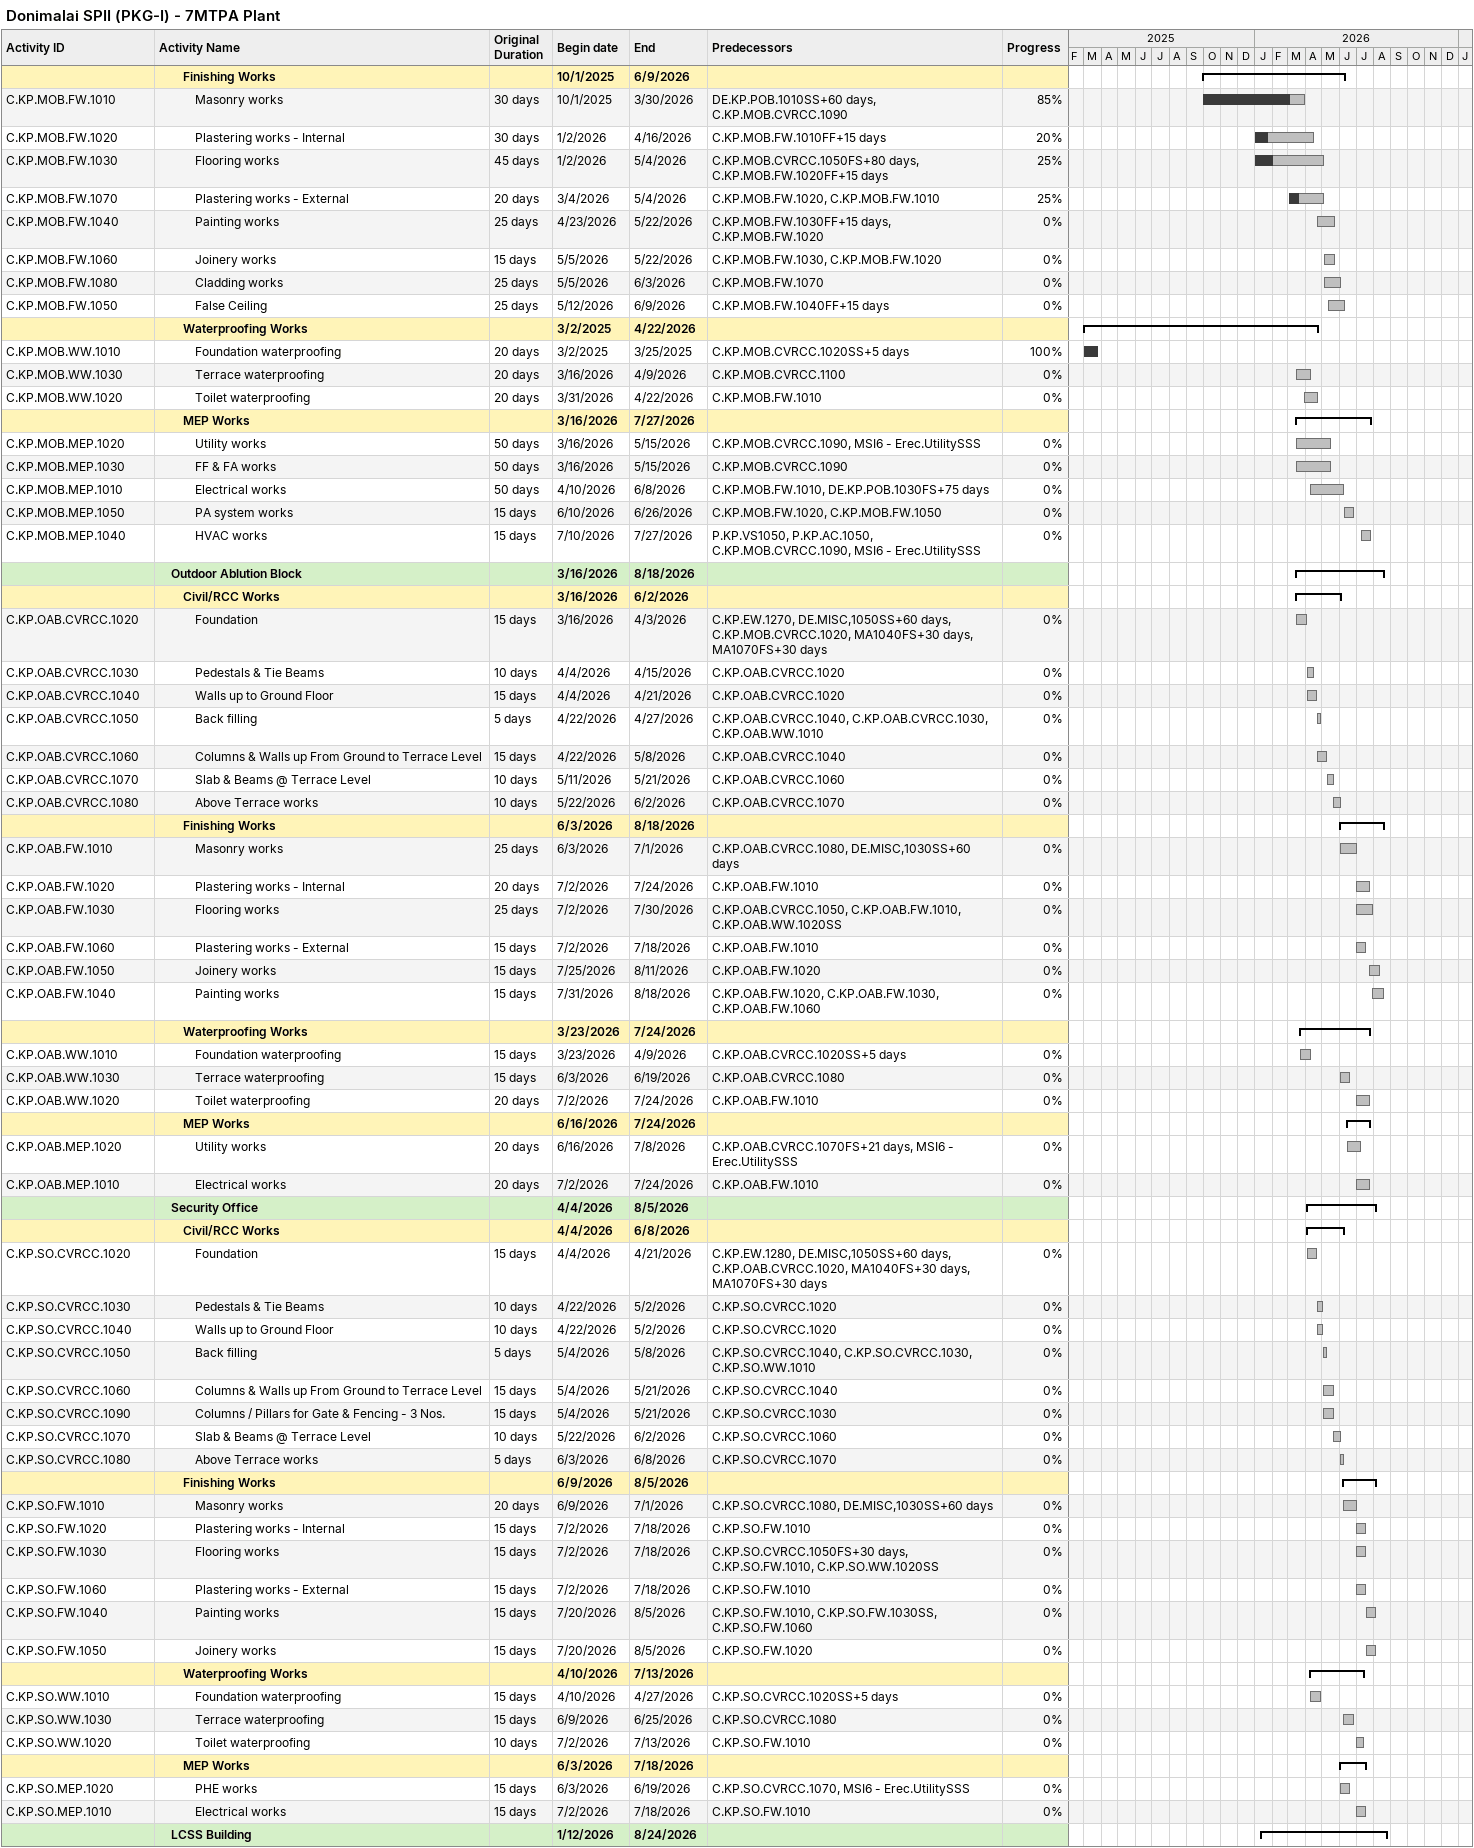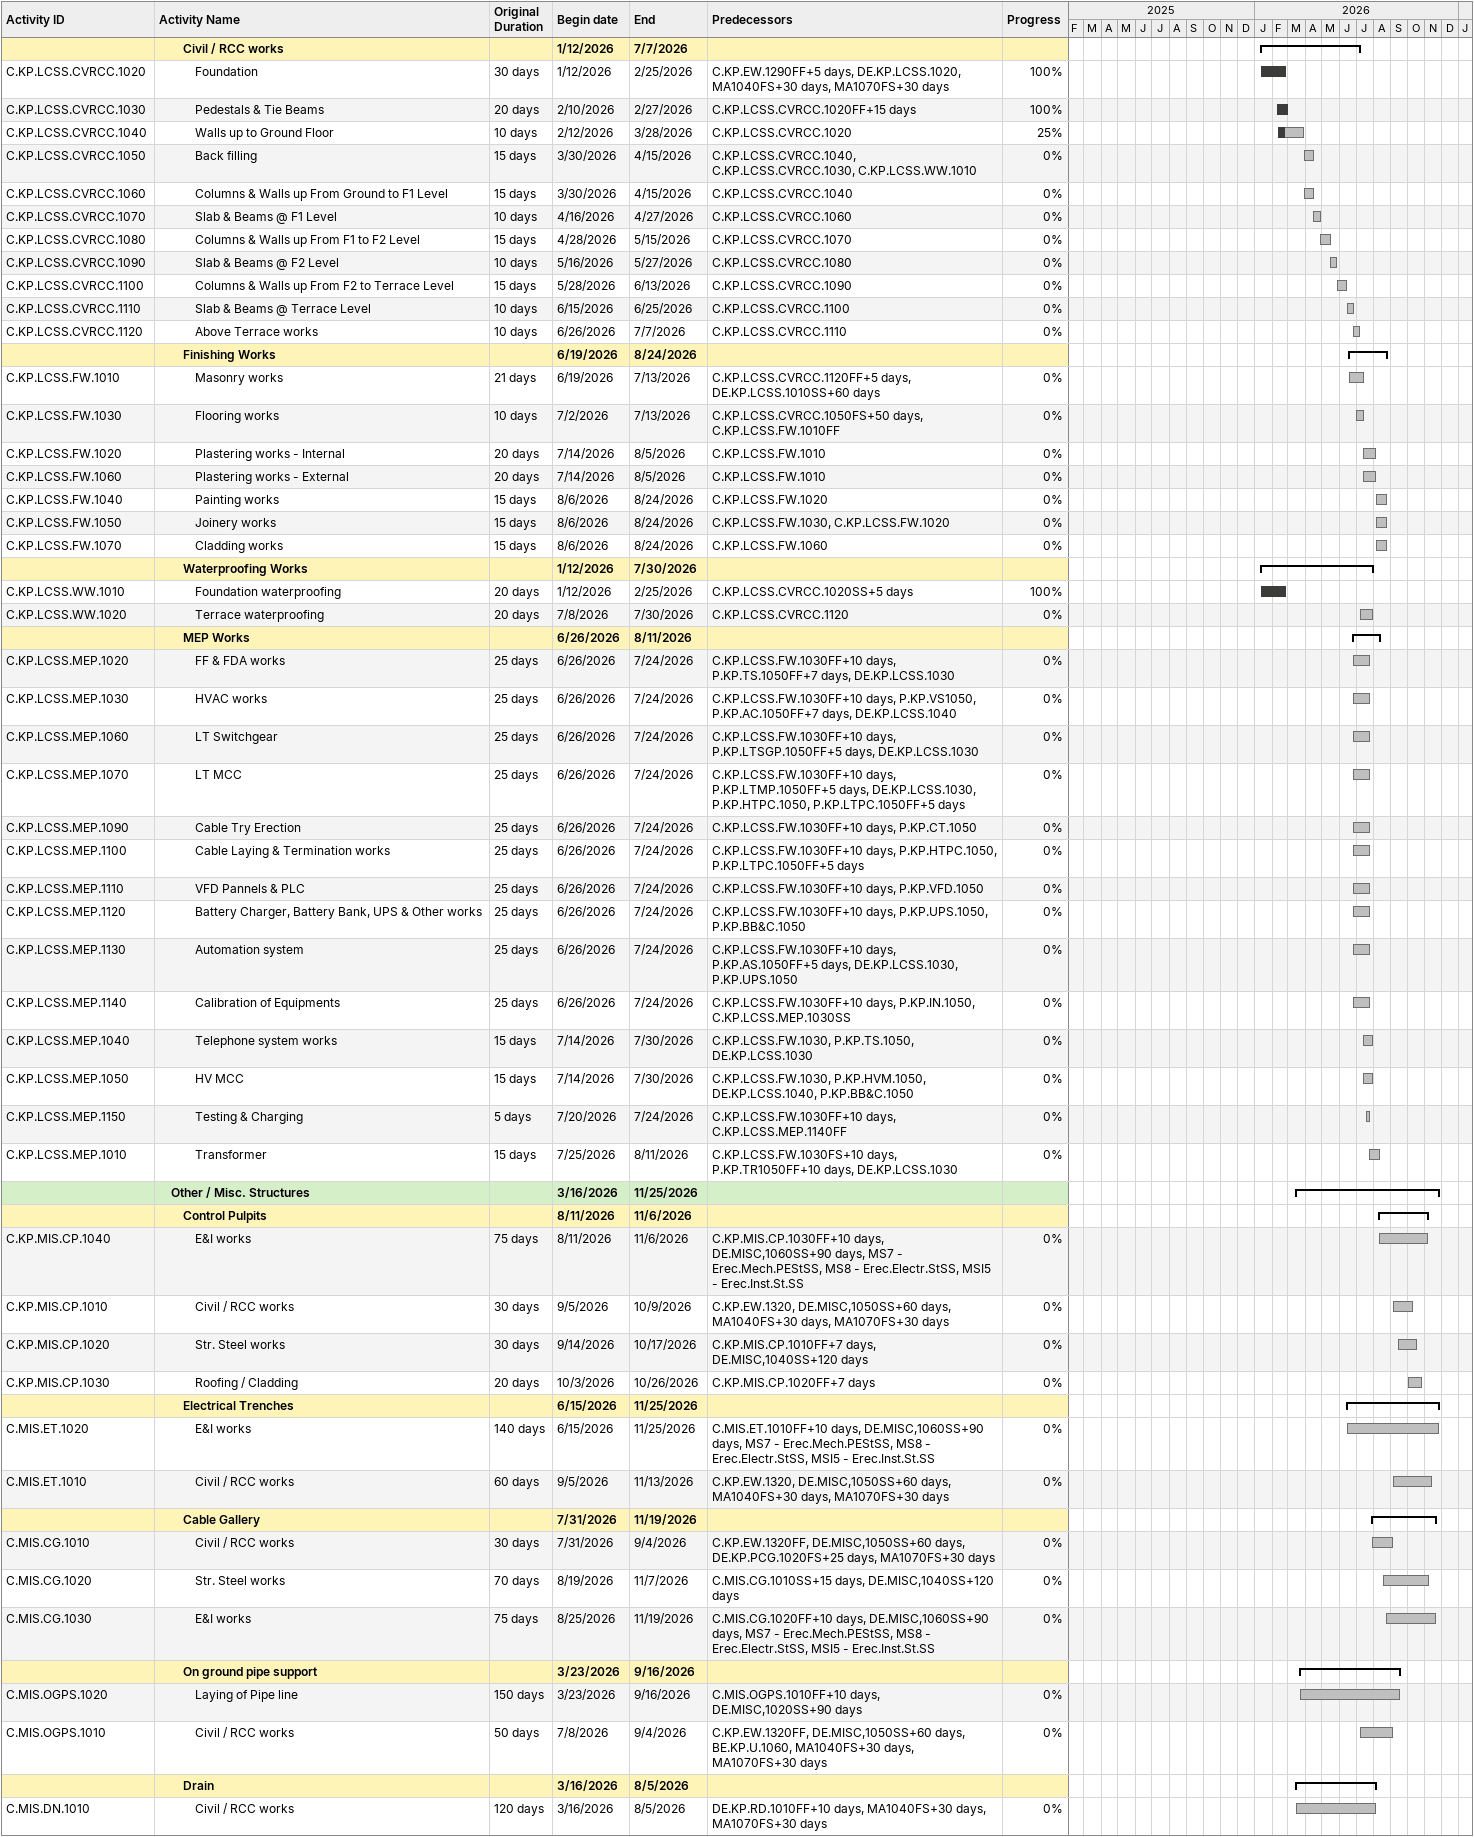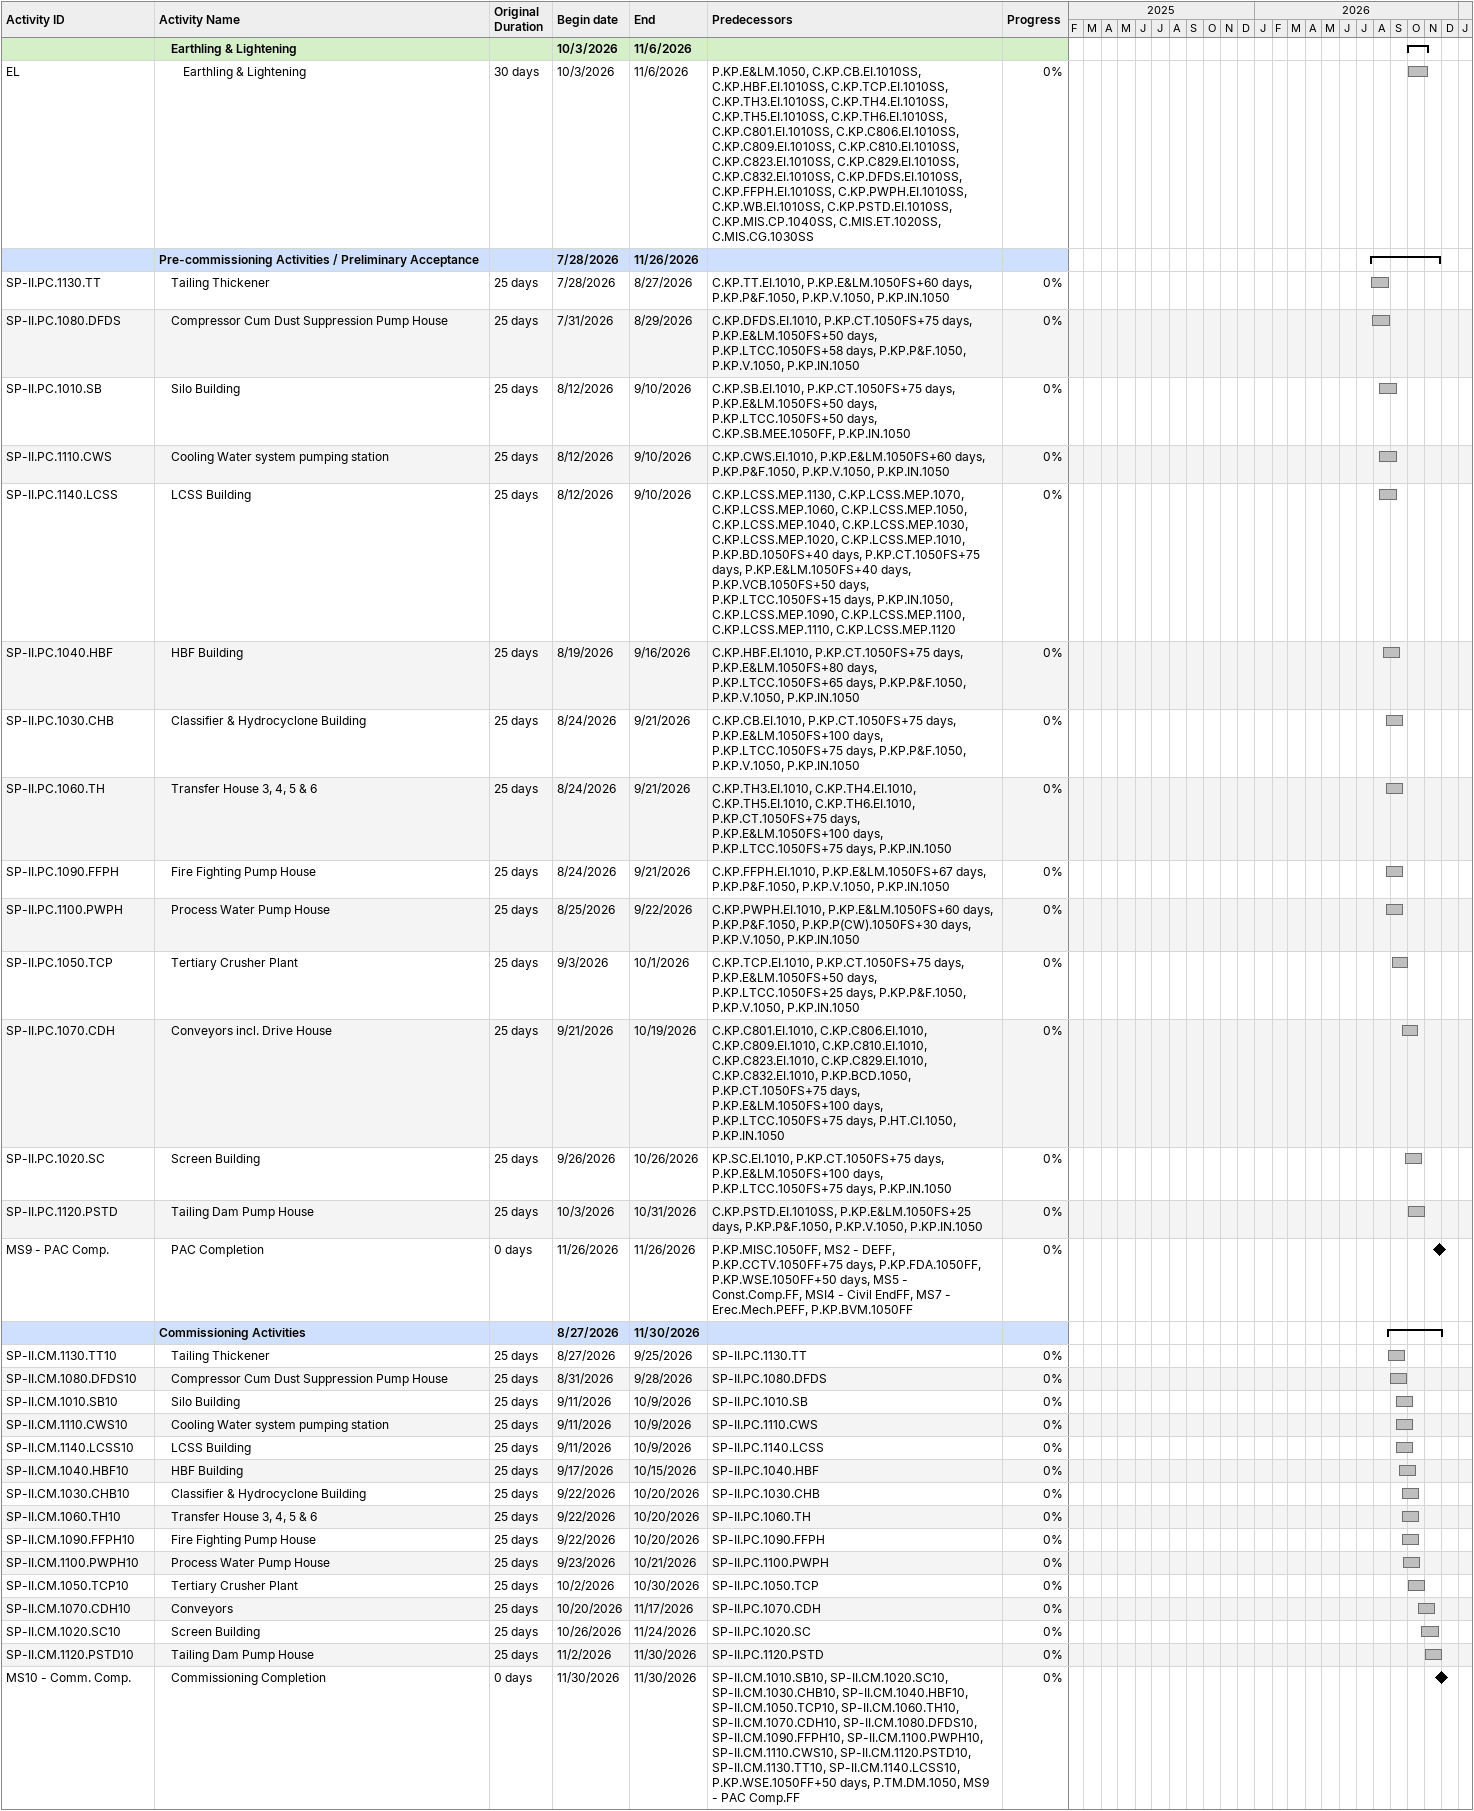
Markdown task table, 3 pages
Donimalai SPII (PKG-I) - 7MTPA Plant

| ID | Level | Task | Original duration | Start | Finish | Predecessors | % complete |
|---|---|---|---|---|---|---|---|
|  | 3 | **Finishing Works** |  | 2025-10-01 | 2026-06-09 |  |  |
| C.KP.MOB.FW.1010 | 4 | Masonry works | 30d | 2025-10-01 | 2026-03-30 | DE.KP.POB.1010SS+60d, C.KP.MOB.CVRCC.1090 | 85 |
| C.KP.MOB.FW.1020 | 4 | Plastering works - Internal | 30d | 2026-01-02 | 2026-04-16 | C.KP.MOB.FW.1010FF+15d | 20 |
| C.KP.MOB.FW.1030 | 4 | Flooring works | 45d | 2026-01-02 | 2026-05-04 | C.KP.MOB.CVRCC.1050FS+80d, C.KP.MOB.FW.1020FF+15d | 25 |
| C.KP.MOB.FW.1070 | 4 | Plastering works - External | 20d | 2026-03-04 | 2026-05-04 | C.KP.MOB.FW.1020, C.KP.MOB.FW.1010 | 25 |
| C.KP.MOB.FW.1040 | 4 | Painting works | 25d | 2026-04-23 | 2026-05-22 | C.KP.MOB.FW.1030FF+15d, C.KP.MOB.FW.1020 | 0 |
| C.KP.MOB.FW.1060 | 4 | Joinery works | 15d | 2026-05-05 | 2026-05-22 | C.KP.MOB.FW.1030, C.KP.MOB.FW.1020 | 0 |
| C.KP.MOB.FW.1080 | 4 | Cladding works | 25d | 2026-05-05 | 2026-06-03 | C.KP.MOB.FW.1070 | 0 |
| C.KP.MOB.FW.1050 | 4 | False Ceiling | 25d | 2026-05-12 | 2026-06-09 | C.KP.MOB.FW.1040FF+15d | 0 |
|  | 3 | **Waterproofing Works** |  | 2025-03-02 | 2026-04-22 |  |  |
| C.KP.MOB.WW.1010 | 4 | Foundation waterproofing | 20d | 2025-03-02 | 2025-03-25 | C.KP.MOB.CVRCC.1020SS+5d | 100 |
| C.KP.MOB.WW.1030 | 4 | Terrace waterproofing | 20d | 2026-03-16 | 2026-04-09 | C.KP.MOB.CVRCC.1100 | 0 |
| C.KP.MOB.WW.1020 | 4 | Toilet waterproofing | 20d | 2026-03-31 | 2026-04-22 | C.KP.MOB.FW.1010 | 0 |
|  | 3 | **MEP Works** |  | 2026-03-16 | 2026-07-27 |  |  |
| C.KP.MOB.MEP.1020 | 4 | Utility works | 50d | 2026-03-16 | 2026-05-15 | C.KP.MOB.CVRCC.1090, MSI6 - Erec.UtilitySSS | 0 |
| C.KP.MOB.MEP.1030 | 4 | FF & FA works | 50d | 2026-03-16 | 2026-05-15 | C.KP.MOB.CVRCC.1090 | 0 |
| C.KP.MOB.MEP.1010 | 4 | Electrical works | 50d | 2026-04-10 | 2026-06-08 | C.KP.MOB.FW.1010, DE.KP.POB.1030FS+75d | 0 |
| C.KP.MOB.MEP.1050 | 4 | PA system works | 15d | 2026-06-10 | 2026-06-26 | C.KP.MOB.FW.1020, C.KP.MOB.FW.1050 | 0 |
| C.KP.MOB.MEP.1040 | 4 | HVAC works | 15d | 2026-07-10 | 2026-07-27 | P.KP.VS1050, P.KP.AC.1050, C.KP.MOB.CVRCC.1090, MSI6 - Erec.UtilitySSS | 0 |
|  | 2 | **Outdoor Ablution Block** |  | 2026-03-16 | 2026-08-18 |  |  |
|  | 3 | **Civil/RCC Works** |  | 2026-03-16 | 2026-06-02 |  |  |
| C.KP.OAB.CVRCC.1020 | 4 | Foundation | 15d | 2026-03-16 | 2026-04-03 | C.KP.EW.1270, DE.MISC,1050SS+60d, C.KP.MOB.CVRCC.1020, MA1040FS+30d, MA1070FS+30d | 0 |
| C.KP.OAB.CVRCC.1030 | 4 | Pedestals & Tie Beams | 10d | 2026-04-04 | 2026-04-15 | C.KP.OAB.CVRCC.1020 | 0 |
| C.KP.OAB.CVRCC.1040 | 4 | Walls up to Ground Floor | 15d | 2026-04-04 | 2026-04-21 | C.KP.OAB.CVRCC.1020 | 0 |
| C.KP.OAB.CVRCC.1050 | 4 | Back filling | 5d | 2026-04-22 | 2026-04-27 | C.KP.OAB.CVRCC.1040, C.KP.OAB.CVRCC.1030, C.KP.OAB.WW.1010 | 0 |
| C.KP.OAB.CVRCC.1060 | 4 | Columns & Walls up From Ground to Terrace Level | 15d | 2026-04-22 | 2026-05-08 | C.KP.OAB.CVRCC.1040 | 0 |
| C.KP.OAB.CVRCC.1070 | 4 | Slab & Beams @ Terrace Level | 10d | 2026-05-11 | 2026-05-21 | C.KP.OAB.CVRCC.1060 | 0 |
| C.KP.OAB.CVRCC.1080 | 4 | Above Terrace works | 10d | 2026-05-22 | 2026-06-02 | C.KP.OAB.CVRCC.1070 | 0 |
|  | 3 | **Finishing Works** |  | 2026-06-03 | 2026-08-18 |  |  |
| C.KP.OAB.FW.1010 | 4 | Masonry works | 25d | 2026-06-03 | 2026-07-01 | C.KP.OAB.CVRCC.1080, DE.MISC,1030SS+60d | 0 |
| C.KP.OAB.FW.1020 | 4 | Plastering works - Internal | 20d | 2026-07-02 | 2026-07-24 | C.KP.OAB.FW.1010 | 0 |
| C.KP.OAB.FW.1030 | 4 | Flooring works | 25d | 2026-07-02 | 2026-07-30 | C.KP.OAB.CVRCC.1050, C.KP.OAB.FW.1010, C.KP.OAB.WW.1020SS | 0 |
| C.KP.OAB.FW.1060 | 4 | Plastering works - External | 15d | 2026-07-02 | 2026-07-18 | C.KP.OAB.FW.1010 | 0 |
| C.KP.OAB.FW.1050 | 4 | Joinery works | 15d | 2026-07-25 | 2026-08-11 | C.KP.OAB.FW.1020 | 0 |
| C.KP.OAB.FW.1040 | 4 | Painting works | 15d | 2026-07-31 | 2026-08-18 | C.KP.OAB.FW.1020, C.KP.OAB.FW.1030, C.KP.OAB.FW.1060 | 0 |
|  | 3 | **Waterproofing Works** |  | 2026-03-23 | 2026-07-24 |  |  |
| C.KP.OAB.WW.1010 | 4 | Foundation waterproofing | 15d | 2026-03-23 | 2026-04-09 | C.KP.OAB.CVRCC.1020SS+5d | 0 |
| C.KP.OAB.WW.1030 | 4 | Terrace waterproofing | 15d | 2026-06-03 | 2026-06-19 | C.KP.OAB.CVRCC.1080 | 0 |
| C.KP.OAB.WW.1020 | 4 | Toilet waterproofing | 20d | 2026-07-02 | 2026-07-24 | C.KP.OAB.FW.1010 | 0 |
|  | 3 | **MEP Works** |  | 2026-06-16 | 2026-07-24 |  |  |
| C.KP.OAB.MEP.1020 | 4 | Utility works | 20d | 2026-06-16 | 2026-07-08 | C.KP.OAB.CVRCC.1070FS+21d, MSI6 - Erec.UtilitySSS | 0 |
| C.KP.OAB.MEP.1010 | 4 | Electrical works | 20d | 2026-07-02 | 2026-07-24 | C.KP.OAB.FW.1010 | 0 |
|  | 2 | **Security Office** |  | 2026-04-04 | 2026-08-05 |  |  |
|  | 3 | **Civil/RCC Works** |  | 2026-04-04 | 2026-06-08 |  |  |
| C.KP.SO.CVRCC.1020 | 4 | Foundation | 15d | 2026-04-04 | 2026-04-21 | C.KP.EW.1280, DE.MISC,1050SS+60d, C.KP.OAB.CVRCC.1020, MA1040FS+30d, MA1070FS+30d | 0 |
| C.KP.SO.CVRCC.1030 | 4 | Pedestals & Tie Beams | 10d | 2026-04-22 | 2026-05-02 | C.KP.SO.CVRCC.1020 | 0 |
| C.KP.SO.CVRCC.1040 | 4 | Walls up to Ground Floor | 10d | 2026-04-22 | 2026-05-02 | C.KP.SO.CVRCC.1020 | 0 |
| C.KP.SO.CVRCC.1050 | 4 | Back filling | 5d | 2026-05-04 | 2026-05-08 | C.KP.SO.CVRCC.1040, C.KP.SO.CVRCC.1030, C.KP.SO.WW.1010 | 0 |
| C.KP.SO.CVRCC.1060 | 4 | Columns & Walls up From Ground to Terrace Level | 15d | 2026-05-04 | 2026-05-21 | C.KP.SO.CVRCC.1040 | 0 |
| C.KP.SO.CVRCC.1090 | 4 | Columns / Pillars for Gate & Fencing - 3 Nos. | 15d | 2026-05-04 | 2026-05-21 | C.KP.SO.CVRCC.1030 | 0 |
| C.KP.SO.CVRCC.1070 | 4 | Slab & Beams @ Terrace Level | 10d | 2026-05-22 | 2026-06-02 | C.KP.SO.CVRCC.1060 | 0 |
| C.KP.SO.CVRCC.1080 | 4 | Above Terrace works | 5d | 2026-06-03 | 2026-06-08 | C.KP.SO.CVRCC.1070 | 0 |
|  | 3 | **Finishing Works** |  | 2026-06-09 | 2026-08-05 |  |  |
| C.KP.SO.FW.1010 | 4 | Masonry works | 20d | 2026-06-09 | 2026-07-01 | C.KP.SO.CVRCC.1080, DE.MISC,1030SS+60d | 0 |
| C.KP.SO.FW.1020 | 4 | Plastering works - Internal | 15d | 2026-07-02 | 2026-07-18 | C.KP.SO.FW.1010 | 0 |
| C.KP.SO.FW.1030 | 4 | Flooring works | 15d | 2026-07-02 | 2026-07-18 | C.KP.SO.CVRCC.1050FS+30d, C.KP.SO.FW.1010, C.KP.SO.WW.1020SS | 0 |
| C.KP.SO.FW.1060 | 4 | Plastering works - External | 15d | 2026-07-02 | 2026-07-18 | C.KP.SO.FW.1010 | 0 |
| C.KP.SO.FW.1040 | 4 | Painting works | 15d | 2026-07-20 | 2026-08-05 | C.KP.SO.FW.1010, C.KP.SO.FW.1030SS, C.KP.SO.FW.1060 | 0 |
| C.KP.SO.FW.1050 | 4 | Joinery works | 15d | 2026-07-20 | 2026-08-05 | C.KP.SO.FW.1020 | 0 |
|  | 3 | **Waterproofing Works** |  | 2026-04-10 | 2026-07-13 |  |  |
| C.KP.SO.WW.1010 | 4 | Foundation waterproofing | 15d | 2026-04-10 | 2026-04-27 | C.KP.SO.CVRCC.1020SS+5d | 0 |
| C.KP.SO.WW.1030 | 4 | Terrace waterproofing | 15d | 2026-06-09 | 2026-06-25 | C.KP.SO.CVRCC.1080 | 0 |
| C.KP.SO.WW.1020 | 4 | Toilet waterproofing | 10d | 2026-07-02 | 2026-07-13 | C.KP.SO.FW.1010 | 0 |
|  | 3 | **MEP Works** |  | 2026-06-03 | 2026-07-18 |  |  |
| C.KP.SO.MEP.1020 | 4 | PHE works | 15d | 2026-06-03 | 2026-06-19 | C.KP.SO.CVRCC.1070, MSI6 - Erec.UtilitySSS | 0 |
| C.KP.SO.MEP.1010 | 4 | Electrical works | 15d | 2026-07-02 | 2026-07-18 | C.KP.SO.FW.1010 | 0 |
|  | 2 | **LCSS Building** |  | 2026-01-12 | 2026-08-24 |  |  |
|  | 3 | **Civil / RCC works** |  | 2026-01-12 | 2026-07-07 |  |  |
| C.KP.LCSS.CVRCC.1020 | 4 | Foundation | 30d | 2026-01-12 | 2026-02-25 | C.KP.EW.1290FF+5d, DE.KP.LCSS.1020, MA1040FS+30d, MA1070FS+30d | 100 |
| C.KP.LCSS.CVRCC.1030 | 4 | Pedestals & Tie Beams | 20d | 2026-02-10 | 2026-02-27 | C.KP.LCSS.CVRCC.1020FF+15d | 100 |
| C.KP.LCSS.CVRCC.1040 | 4 | Walls up to Ground Floor | 10d | 2026-02-12 | 2026-03-28 | C.KP.LCSS.CVRCC.1020 | 25 |
| C.KP.LCSS.CVRCC.1050 | 4 | Back filling | 15d | 2026-03-30 | 2026-04-15 | C.KP.LCSS.CVRCC.1040, C.KP.LCSS.CVRCC.1030, C.KP.LCSS.WW.1010 | 0 |
| C.KP.LCSS.CVRCC.1060 | 4 | Columns & Walls up From Ground to F1 Level | 15d | 2026-03-30 | 2026-04-15 | C.KP.LCSS.CVRCC.1040 | 0 |
| C.KP.LCSS.CVRCC.1070 | 4 | Slab & Beams @ F1 Level | 10d | 2026-04-16 | 2026-04-27 | C.KP.LCSS.CVRCC.1060 | 0 |
| C.KP.LCSS.CVRCC.1080 | 4 | Columns & Walls up From F1 to F2 Level | 15d | 2026-04-28 | 2026-05-15 | C.KP.LCSS.CVRCC.1070 | 0 |
| C.KP.LCSS.CVRCC.1090 | 4 | Slab & Beams @ F2 Level | 10d | 2026-05-16 | 2026-05-27 | C.KP.LCSS.CVRCC.1080 | 0 |
| C.KP.LCSS.CVRCC.1100 | 4 | Columns & Walls up From F2 to Terrace Level | 15d | 2026-05-28 | 2026-06-13 | C.KP.LCSS.CVRCC.1090 | 0 |
| C.KP.LCSS.CVRCC.1110 | 4 | Slab & Beams @ Terrace Level | 10d | 2026-06-15 | 2026-06-25 | C.KP.LCSS.CVRCC.1100 | 0 |
| C.KP.LCSS.CVRCC.1120 | 4 | Above Terrace works | 10d | 2026-06-26 | 2026-07-07 | C.KP.LCSS.CVRCC.1110 | 0 |
|  | 3 | **Finishing Works** |  | 2026-06-19 | 2026-08-24 |  |  |
| C.KP.LCSS.FW.1010 | 4 | Masonry works | 21d | 2026-06-19 | 2026-07-13 | C.KP.LCSS.CVRCC.1120FF+5d, DE.KP.LCSS.1010SS+60d | 0 |
| C.KP.LCSS.FW.1030 | 4 | Flooring works | 10d | 2026-07-02 | 2026-07-13 | C.KP.LCSS.CVRCC.1050FS+50d, C.KP.LCSS.FW.1010FF | 0 |
| C.KP.LCSS.FW.1020 | 4 | Plastering works - Internal | 20d | 2026-07-14 | 2026-08-05 | C.KP.LCSS.FW.1010 | 0 |
| C.KP.LCSS.FW.1060 | 4 | Plastering works - External | 20d | 2026-07-14 | 2026-08-05 | C.KP.LCSS.FW.1010 | 0 |
| C.KP.LCSS.FW.1040 | 4 | Painting works | 15d | 2026-08-06 | 2026-08-24 | C.KP.LCSS.FW.1020 | 0 |
| C.KP.LCSS.FW.1050 | 4 | Joinery works | 15d | 2026-08-06 | 2026-08-24 | C.KP.LCSS.FW.1030, C.KP.LCSS.FW.1020 | 0 |
| C.KP.LCSS.FW.1070 | 4 | Cladding works | 15d | 2026-08-06 | 2026-08-24 | C.KP.LCSS.FW.1060 | 0 |
|  | 3 | **Waterproofing Works** |  | 2026-01-12 | 2026-07-30 |  |  |
| C.KP.LCSS.WW.1010 | 4 | Foundation waterproofing | 20d | 2026-01-12 | 2026-02-25 | C.KP.LCSS.CVRCC.1020SS+5d | 100 |
| C.KP.LCSS.WW.1020 | 4 | Terrace waterproofing | 20d | 2026-07-08 | 2026-07-30 | C.KP.LCSS.CVRCC.1120 | 0 |
|  | 3 | **MEP Works** |  | 2026-06-26 | 2026-08-11 |  |  |
| C.KP.LCSS.MEP.1020 | 4 | FF & FDA works | 25d | 2026-06-26 | 2026-07-24 | C.KP.LCSS.FW.1030FF+10d, P.KP.TS.1050FF+7d, DE.KP.LCSS.1030 | 0 |
| C.KP.LCSS.MEP.1030 | 4 | HVAC works | 25d | 2026-06-26 | 2026-07-24 | C.KP.LCSS.FW.1030FF+10d, P.KP.VS1050, P.KP.AC.1050FF+7d, DE.KP.LCSS.1040 | 0 |
| C.KP.LCSS.MEP.1060 | 4 | LT Switchgear | 25d | 2026-06-26 | 2026-07-24 | C.KP.LCSS.FW.1030FF+10d, P.KP.LTSGP.1050FF+5d, DE.KP.LCSS.1030 | 0 |
| C.KP.LCSS.MEP.1070 | 4 | LT MCC | 25d | 2026-06-26 | 2026-07-24 | C.KP.LCSS.FW.1030FF+10d, P.KP.LTMP.1050FF+5d, DE.KP.LCSS.1030, P.KP.HTPC.1050, P.KP.LTPC.1050FF+5d | 0 |
| C.KP.LCSS.MEP.1090 | 4 | Cable Try Erection | 25d | 2026-06-26 | 2026-07-24 | C.KP.LCSS.FW.1030FF+10d, P.KP.CT.1050 | 0 |
| C.KP.LCSS.MEP.1100 | 4 | Cable Laying & Termination works | 25d | 2026-06-26 | 2026-07-24 | C.KP.LCSS.FW.1030FF+10d, P.KP.HTPC.1050, P.KP.LTPC.1050FF+5d | 0 |
| C.KP.LCSS.MEP.1110 | 4 | VFD Pannels & PLC | 25d | 2026-06-26 | 2026-07-24 | C.KP.LCSS.FW.1030FF+10d, P.KP.VFD.1050 | 0 |
| C.KP.LCSS.MEP.1120 | 4 | Battery Charger, Battery Bank, UPS & Other works | 25d | 2026-06-26 | 2026-07-24 | C.KP.LCSS.FW.1030FF+10d, P.KP.UPS.1050, P.KP.BB&C.1050 | 0 |
| C.KP.LCSS.MEP.1130 | 4 | Automation system | 25d | 2026-06-26 | 2026-07-24 | C.KP.LCSS.FW.1030FF+10d, P.KP.AS.1050FF+5d, DE.KP.LCSS.1030, P.KP.UPS.1050 | 0 |
| C.KP.LCSS.MEP.1140 | 4 | Calibration of Equipments | 25d | 2026-06-26 | 2026-07-24 | C.KP.LCSS.FW.1030FF+10d, P.KP.IN.1050, C.KP.LCSS.MEP.1030SS | 0 |
| C.KP.LCSS.MEP.1040 | 4 | Telephone system works | 15d | 2026-07-14 | 2026-07-30 | C.KP.LCSS.FW.1030, P.KP.TS.1050, DE.KP.LCSS.1030 | 0 |
| C.KP.LCSS.MEP.1050 | 4 | HV MCC | 15d | 2026-07-14 | 2026-07-30 | C.KP.LCSS.FW.1030, P.KP.HVM.1050, DE.KP.LCSS.1040, P.KP.BB&C.1050 | 0 |
| C.KP.LCSS.MEP.1150 | 4 | Testing & Charging | 5d | 2026-07-20 | 2026-07-24 | C.KP.LCSS.FW.1030FF+10d, C.KP.LCSS.MEP.1140FF | 0 |
| C.KP.LCSS.MEP.1010 | 4 | Transformer | 15d | 2026-07-25 | 2026-08-11 | C.KP.LCSS.FW.1030FS+10d, P.KP.TR1050FF+10d, DE.KP.LCSS.1030 | 0 |
|  | 2 | **Other / Misc. Structures** |  | 2026-03-16 | 2026-11-25 |  |  |
|  | 3 | **Control Pulpits** |  | 2026-08-11 | 2026-11-06 |  |  |
| C.KP.MIS.CP.1040 | 4 | E&I works | 75d | 2026-08-11 | 2026-11-06 | C.KP.MIS.CP.1030FF+10d, DE.MISC,1060SS+90d, MS7 - Erec.Mech.PEStSS, MS8 - Erec.Electr.StSS, MSI5 - Erec.Inst.St.SS | 0 |
| C.KP.MIS.CP.1010 | 4 | Civil / RCC works | 30d | 2026-09-05 | 2026-10-09 | C.KP.EW.1320, DE.MISC,1050SS+60d, MA1040FS+30d, MA1070FS+30d | 0 |
| C.KP.MIS.CP.1020 | 4 | Str. Steel works | 30d | 2026-09-14 | 2026-10-17 | C.KP.MIS.CP.1010FF+7d, DE.MISC,1040SS+120d | 0 |
| C.KP.MIS.CP.1030 | 4 | Roofing / Cladding | 20d | 2026-10-03 | 2026-10-26 | C.KP.MIS.CP.1020FF+7d | 0 |
|  | 3 | **Electrical Trenches** |  | 2026-06-15 | 2026-11-25 |  |  |
| C.MIS.ET.1020 | 4 | E&I works | 140d | 2026-06-15 | 2026-11-25 | C.MIS.ET.1010FF+10d, DE.MISC,1060SS+90d, MS7 - Erec.Mech.PEStSS, MS8 - Erec.Electr.StSS, MSI5 - Erec.Inst.St.SS | 0 |
| C.MIS.ET.1010 | 4 | Civil / RCC works | 60d | 2026-09-05 | 2026-11-13 | C.KP.EW.1320, DE.MISC,1050SS+60d, MA1040FS+30d, MA1070FS+30d | 0 |
|  | 3 | **Cable Gallery** |  | 2026-07-31 | 2026-11-19 |  |  |
| C.MIS.CG.1010 | 4 | Civil / RCC works | 30d | 2026-07-31 | 2026-09-04 | C.KP.EW.1320FF, DE.MISC,1050SS+60d, DE.KP.PCG.1020FS+25d, MA1070FS+30d | 0 |
| C.MIS.CG.1020 | 4 | Str. Steel works | 70d | 2026-08-19 | 2026-11-07 | C.MIS.CG.1010SS+15d, DE.MISC,1040SS+120d | 0 |
| C.MIS.CG.1030 | 4 | E&I works | 75d | 2026-08-25 | 2026-11-19 | C.MIS.CG.1020FF+10d, DE.MISC,1060SS+90d, MS7 - Erec.Mech.PEStSS, MS8 - Erec.Electr.StSS, MSI5 - Erec.Inst.St.SS | 0 |
|  | 3 | **On ground pipe support** |  | 2026-03-23 | 2026-09-16 |  |  |
| C.MIS.OGPS.1020 | 4 | Laying of Pipe line | 150d | 2026-03-23 | 2026-09-16 | C.MIS.OGPS.1010FF+10d, DE.MISC,1020SS+90d | 0 |
| C.MIS.OGPS.1010 | 4 | Civil / RCC works | 50d | 2026-07-08 | 2026-09-04 | C.KP.EW.1320FF, DE.MISC,1050SS+60d, BE.KP.U.1060, MA1040FS+30d, MA1070FS+30d | 0 |
|  | 3 | **Drain** |  | 2026-03-16 | 2026-08-05 |  |  |
| C.MIS.DN.1010 | 4 | Civil / RCC works | 120d | 2026-03-16 | 2026-08-05 | DE.KP.RD.1010FF+10d, MA1040FS+30d, MA1070FS+30d | 0 |
|  | 2 | **Earthling & Lightening** |  | 2026-10-03 | 2026-11-06 |  |  |
| EL | 3 | Earthling & Lightening | 30d | 2026-10-03 | 2026-11-06 | P.KP.E&LM.1050, C.KP.CB.EI.1010SS, C.KP.HBF.EI.1010SS, C.KP.TCP.EI.1010SS, C.KP.TH3.EI.1010SS, C.KP.TH4.EI.1010SS, C.KP.TH5.EI.1010SS, C.KP.TH6.EI.1010SS, C.KP.C801.EI.1010SS, C.KP.C806.EI.1010SS, C.KP.C809.EI.1010SS, C.KP.C810.EI.1010SS, C.KP.C823.EI.1010SS, C.KP.C829.EI.1010SS, C.KP.C832.EI.1010SS, C.KP.DFDS.EI.1010SS, C.KP.FFPH.EI.1010SS, C.KP.PWPH.EI.1010SS, C.KP.WB.EI.1010SS, C.KP.PSTD.EI.1010SS, C.KP.MIS.CP.1040SS, C.MIS.ET.1020SS, C.MIS.CG.1030SS | 0 |
|  | 1 | **Pre-commissioning Activities / Preliminary Acceptance** |  | 2026-07-28 | 2026-11-26 |  |  |
| SP-II.PC.1130.TT | 2 | Tailing Thickener | 25d | 2026-07-28 | 2026-08-27 | C.KP.TT.EI.1010, P.KP.E&LM.1050FS+60d, P.KP.P&F.1050, P.KP.V.1050, P.KP.IN.1050 | 0 |
| SP-II.PC.1080.DFDS | 2 | Compressor Cum Dust Suppression Pump House | 25d | 2026-07-31 | 2026-08-29 | C.KP.DFDS.EI.1010, P.KP.CT.1050FS+75d, P.KP.E&LM.1050FS+50d, P.KP.LTCC.1050FS+58d, P.KP.P&F.1050, P.KP.V.1050, P.KP.IN.1050 | 0 |
| SP-II.PC.1010.SB | 2 | Silo Building | 25d | 2026-08-12 | 2026-09-10 | C.KP.SB.EI.1010, P.KP.CT.1050FS+75d, P.KP.E&LM.1050FS+50d, P.KP.LTCC.1050FS+50d, C.KP.SB.MEE.1050FF, P.KP.IN.1050 | 0 |
| SP-II.PC.1110.CWS | 2 | Cooling Water system pumping station | 25d | 2026-08-12 | 2026-09-10 | C.KP.CWS.EI.1010, P.KP.E&LM.1050FS+60d, P.KP.P&F.1050, P.KP.V.1050, P.KP.IN.1050 | 0 |
| SP-II.PC.1140.LCSS | 2 | LCSS Building | 25d | 2026-08-12 | 2026-09-10 | C.KP.LCSS.MEP.1130, C.KP.LCSS.MEP.1070, C.KP.LCSS.MEP.1060, C.KP.LCSS.MEP.1050, C.KP.LCSS.MEP.1040, C.KP.LCSS.MEP.1030, C.KP.LCSS.MEP.1020, C.KP.LCSS.MEP.1010, P.KP.BD.1050FS+40d, P.KP.CT.1050FS+75d, P.KP.E&LM.1050FS+40d, P.KP.VCB.1050FS+50d, P.KP.LTCC.1050FS+15d, P.KP.IN.1050, C.KP.LCSS.MEP.1090, C.KP.LCSS.MEP.1100, C.KP.LCSS.MEP.1110, C.KP.LCSS.MEP.1120 | 0 |
| SP-II.PC.1040.HBF | 2 | HBF Building | 25d | 2026-08-19 | 2026-09-16 | C.KP.HBF.EI.1010, P.KP.CT.1050FS+75d, P.KP.E&LM.1050FS+80d, P.KP.LTCC.1050FS+65d, P.KP.P&F.1050, P.KP.V.1050, P.KP.IN.1050 | 0 |
| SP-II.PC.1030.CHB | 2 | Classifier & Hydrocyclone Building | 25d | 2026-08-24 | 2026-09-21 | C.KP.CB.EI.1010, P.KP.CT.1050FS+75d, P.KP.E&LM.1050FS+100d, P.KP.LTCC.1050FS+75d, P.KP.P&F.1050, P.KP.V.1050, P.KP.IN.1050 | 0 |
| SP-II.PC.1060.TH | 2 | Transfer House 3, 4, 5 & 6 | 25d | 2026-08-24 | 2026-09-21 | C.KP.TH3.EI.1010, C.KP.TH4.EI.1010, C.KP.TH5.EI.1010, C.KP.TH6.EI.1010, P.KP.CT.1050FS+75d, P.KP.E&LM.1050FS+100d, P.KP.LTCC.1050FS+75d, P.KP.IN.1050 | 0 |
| SP-II.PC.1090.FFPH | 2 | Fire Fighting Pump House | 25d | 2026-08-24 | 2026-09-21 | C.KP.FFPH.EI.1010, P.KP.E&LM.1050FS+67d, P.KP.P&F.1050, P.KP.V.1050, P.KP.IN.1050 | 0 |
| SP-II.PC.1100.PWPH | 2 | Process Water Pump House | 25d | 2026-08-25 | 2026-09-22 | C.KP.PWPH.EI.1010, P.KP.E&LM.1050FS+60d, P.KP.P&F.1050, P.KP.P(CW).1050FS+30d, P.KP.V.1050, P.KP.IN.1050 | 0 |
| SP-II.PC.1050.TCP | 2 | Tertiary Crusher Plant | 25d | 2026-09-03 | 2026-10-01 | C.KP.TCP.EI.1010, P.KP.CT.1050FS+75d, P.KP.E&LM.1050FS+50d, P.KP.LTCC.1050FS+25d, P.KP.P&F.1050, P.KP.V.1050, P.KP.IN.1050 | 0 |
| SP-II.PC.1070.CDH | 2 | Conveyors incl. Drive House | 25d | 2026-09-21 | 2026-10-19 | C.KP.C801.EI.1010, C.KP.C806.EI.1010, C.KP.C809.EI.1010, C.KP.C810.EI.1010, C.KP.C823.EI.1010, C.KP.C829.EI.1010, C.KP.C832.EI.1010, P.KP.BCD.1050, P.KP.CT.1050FS+75d, P.KP.E&LM.1050FS+100d, P.KP.LTCC.1050FS+75d, P.HT.CI.1050, P.KP.IN.1050 | 0 |
| SP-II.PC.1020.SC | 2 | Screen Building | 25d | 2026-09-26 | 2026-10-26 | KP.SC.EI.1010, P.KP.CT.1050FS+75d, P.KP.E&LM.1050FS+100d, P.KP.LTCC.1050FS+75d, P.KP.IN.1050 | 0 |
| SP-II.PC.1120.PSTD | 2 | Tailing Dam Pump House | 25d | 2026-10-03 | 2026-10-31 | C.KP.PSTD.EI.1010SS, P.KP.E&LM.1050FS+25d, P.KP.P&F.1050, P.KP.V.1050, P.KP.IN.1050 | 0 |
| MS9 - PAC Comp. | 2 | PAC Completion | 0d | 2026-11-26 | 2026-11-26 | P.KP.MISC.1050FF, MS2 - DEFF, P.KP.CCTV.1050FF+75d, P.KP.FDA.1050FF, P.KP.WSE.1050FF+50d, MS5 - Const.Comp.FF, MSI4 - Civil EndFF, MS7 - Erec.Mech.PEFF, P.KP.BVM.1050FF | 0 |
|  | 1 | **Commissioning Activities** |  | 2026-08-27 | 2026-11-30 |  |  |
| SP-II.CM.1130.TT10 | 2 | Tailing Thickener | 25d | 2026-08-27 | 2026-09-25 | SP-II.PC.1130.TT | 0 |
| SP-II.CM.1080.DFDS10 | 2 | Compressor Cum Dust Suppression Pump House | 25d | 2026-08-31 | 2026-09-28 | SP-II.PC.1080.DFDS | 0 |
| SP-II.CM.1010.SB10 | 2 | Silo Building | 25d | 2026-09-11 | 2026-10-09 | SP-II.PC.1010.SB | 0 |
| SP-II.CM.1110.CWS10 | 2 | Cooling Water system pumping station | 25d | 2026-09-11 | 2026-10-09 | SP-II.PC.1110.CWS | 0 |
| SP-II.CM.1140.LCSS10 | 2 | LCSS Building | 25d | 2026-09-11 | 2026-10-09 | SP-II.PC.1140.LCSS | 0 |
| SP-II.CM.1040.HBF10 | 2 | HBF Building | 25d | 2026-09-17 | 2026-10-15 | SP-II.PC.1040.HBF | 0 |
| SP-II.CM.1030.CHB10 | 2 | Classifier & Hydrocyclone Building | 25d | 2026-09-22 | 2026-10-20 | SP-II.PC.1030.CHB | 0 |
| SP-II.CM.1060.TH10 | 2 | Transfer House 3, 4, 5 & 6 | 25d | 2026-09-22 | 2026-10-20 | SP-II.PC.1060.TH | 0 |
| SP-II.CM.1090.FFPH10 | 2 | Fire Fighting Pump House | 25d | 2026-09-22 | 2026-10-20 | SP-II.PC.1090.FFPH | 0 |
| SP-II.CM.1100.PWPH10 | 2 | Process Water Pump House | 25d | 2026-09-23 | 2026-10-21 | SP-II.PC.1100.PWPH | 0 |
| SP-II.CM.1050.TCP10 | 2 | Tertiary Crusher Plant | 25d | 2026-10-02 | 2026-10-30 | SP-II.PC.1050.TCP | 0 |
| SP-II.CM.1070.CDH10 | 2 | Conveyors | 25d | 2026-10-20 | 2026-11-17 | SP-II.PC.1070.CDH | 0 |
| SP-II.CM.1020.SC10 | 2 | Screen Building | 25d | 2026-10-26 | 2026-11-24 | SP-II.PC.1020.SC | 0 |
| SP-II.CM.1120.PSTD10 | 2 | Tailing Dam Pump House | 25d | 2026-11-02 | 2026-11-30 | SP-II.PC.1120.PSTD | 0 |
| MS10 - Comm. Comp. | 2 | Commissioning Completion | 0d | 2026-11-30 | 2026-11-30 | SP-II.CM.1010.SB10, SP-II.CM.1020.SC10, SP-II.CM.1030.CHB10, SP-II.CM.1040.HBF10, SP-II.CM.1050.TCP10, SP-II.CM.1060.TH10, SP-II.CM.1070.CDH10, SP-II.CM.1080.DFDS10, SP-II.CM.1090.FFPH10, SP-II.CM.1100.PWPH10, SP-II.CM.1110.CWS10, SP-II.CM.1120.PSTD10, SP-II.CM.1130.TT10, SP-II.CM.1140.LCSS10, P.KP.WSE.1050FF+50d, P.TM.DM.1050, MS9 - PAC Comp.FF | 0 |
